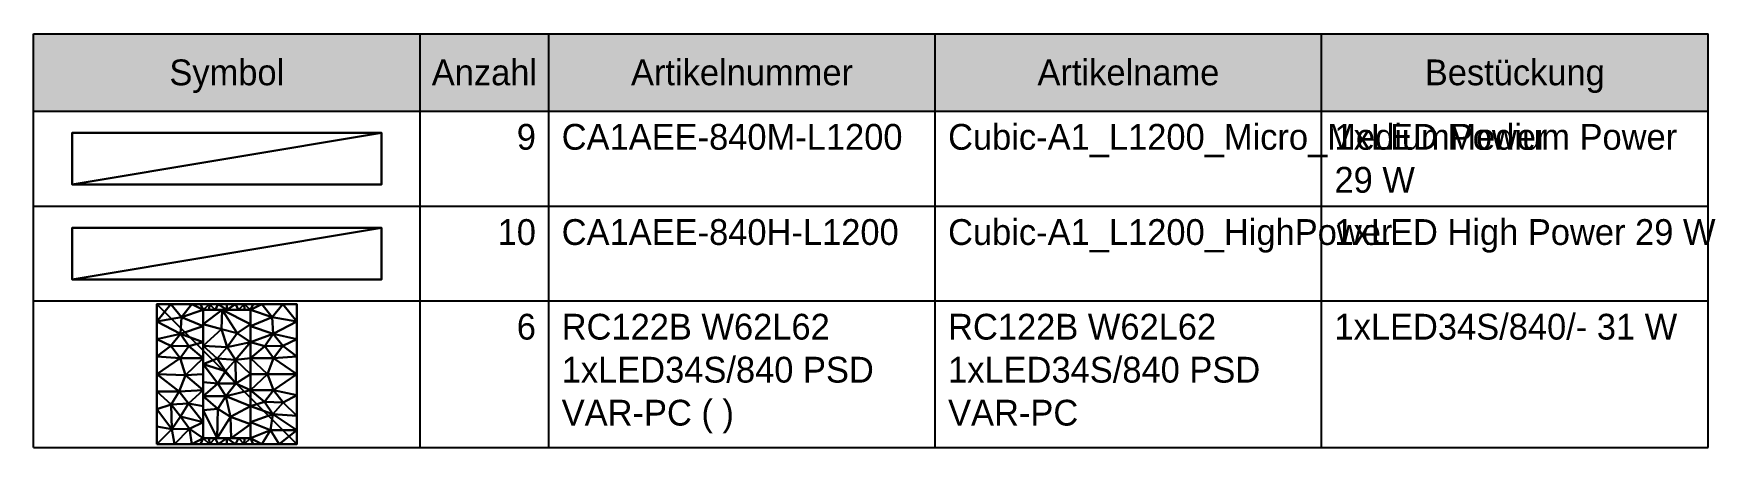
# Model space of a CAD drawing. Extents: x -15.3 to 44, y -4.2 to 20.6.
# Drawn here: x 37.52 to 44.05, y 10.6 to 12.21 of the extents above; entities that cross this region are included whole.
import ezdxf
from ezdxf.enums import TextEntityAlignment as Align

# ---------------------------------------------------------------- set-up
doc = ezdxf.new("R2010")
doc.units = 0
doc.header["$MEASUREMENT"] = 0
doc.layers.add('rexp_Leuchten_3d', color=7, linetype='Continuous')
doc.layers.add('rexp_Stückliste', color=7, linetype='Continuous')

# ---------------------------------------------------------------- blocks, each defined once
blk = doc.blocks.new('rexp_lib_99_3d')
at = {"layer": 'rexp_Leuchten_3d', "color": 9, "true_color": 0xbababa}
mesh = blk.add_polyface(dxfattribs=at)
corners = [(0.105, -0.285), (-0.105, -0.285), (-0.105, 0.285), (0.105, 0.285), (0.311, 0.311), (-0.311, 0.311), (-0.311, -0.311), (0.311, -0.311), (0, 0.311), (0, -0.311), (0.1555, 0.311), (-0.1555, 0.311), (0.1555, -0.311), (-0.1555, -0.311), (0.0777, 0.311), (-0.0777, 0.311), (0.0777, -0.311), (-0.0777, -0.311), (0.1166, 0.311), (-0.1166, 0.311), (0.1166, -0.311), (-0.1166, -0.311), (0, 0.285), (0, -0.285), (-0.0525, -0.285), (0.0525, 0.285), (-0.0525, 0.285), (0.0525, -0.285), (-0.0787, -0.285), (0.0787, 0.285), (-0.0787, 0.285), (0.0787, -0.285), (0.0389, -0.311), (-0.0389, 0.311), (-0.0389, -0.311), (0.0389, 0.311), (-0.311, 0), (-0.105, 0), (-0.105, -0.1425), (-0.105, 0.1425), (-0.311, 0.1555), (0.105, 0), (0.311, 0), (0.311, -0.186), (0.105, 0.1425), (0.311, 0.1555), (0.105, -0.1425), (-0.311, -0.1555), (-0.2125, -0.0777), (-0.208, 0.0712), (0.208, 0.0712), (0.208, -0.0712), (-0.2055, -0.1878), (-0.2061, 0.1786), (0.2061, 0.1786), (0.2052, -0.1773), (-0.311, 0.2332), (-0.2485, 0.311), (0.311, 0.2332), (0.2485, 0.311), (0.2332, -0.311), (0.311, -0.2485), (0.1944, -0.2494), (-0.202, 0.2529), (0.202, 0.2529), (-0.311, -0.0777), (-0.105, -0.0712), (-0.105, 0.0712), (-0.1839, -0.004), (-0.311, 0.0777), (0.105, 0.0712), (0.311, 0.0777), (0.105, -0.0712), (0.1811, 0), (0.311, -0.093), (-0.2471, -0.1352), (-0.171, -0.1304), (-0.105, -0.2138), (-0.2332, -0.311), (0.105, -0.2138), (-0.105, 0.2138), (0.105, 0.2138), (-0.1685, 0.1243), (-0.2494, 0.1257), (0.1685, 0.1243), (0.2494, 0.1257), (0.1678, -0.1233), (0.2504, -0.1254), (-0.1663, -0.2436), (-0.311, -0.2332), (-0.2439, -0.2439)]
mesh.append_faces([[corners[k] for k in face] for face in [(79, 55, 62, 79), (63, 80, 53, 63), (57, 63, 56, 57), (54, 81, 64, 54), (75, 52, 90, 75), (52, 77, 88, 52), (82, 67, 49, 82), (68, 66, 48, 68), (49, 83, 82, 49), (53, 82, 83, 53), (74, 87, 51, 74), (55, 46, 86, 55), (85, 71, 50, 85), (86, 72, 51, 86), (36, 49, 68, 36), (75, 65, 48, 75), (88, 1, 13, 88), (49, 67, 68, 49), (54, 85, 84, 54), (73, 42, 51, 73), (87, 43, 55, 87), (51, 72, 73, 51), (2, 63, 11, 2), (3, 10, 64, 3), (61, 60, 62, 61), (64, 58, 54, 64), (0, 62, 12, 0), (61, 62, 55, 61), (56, 63, 53, 56), (58, 64, 59, 58), (53, 39, 82, 53), (36, 68, 48, 36), (73, 70, 50, 73), (45, 85, 54, 45), (42, 73, 50, 42), (76, 75, 48, 76), (75, 76, 52, 75), (66, 76, 48, 66), (76, 77, 52, 76), (69, 83, 49, 69), (40, 53, 83, 40), (70, 84, 50, 70), (44, 54, 84, 44), (84, 85, 50, 84), (87, 86, 51, 87), (86, 87, 55, 86), (88, 78, 90, 88), (75, 90, 47, 75), (88, 90, 52, 88)]], dxfattribs={"vtx0": -1, "vtx1": -1, "vtx2": -1, "vtx3": -1, "color": 9})
mesh.append_faces([[corners[k] for k in face] for face in [(6, 90, 78, 6), (0, 16, 31, 0), (44, 84, 70, 44), (2, 15, 30, 2), (59, 64, 10, 59), (35, 22, 8, 35), (34, 23, 9, 34), (23, 34, 24, 23), (22, 35, 25, 22), (70, 73, 41, 70), (47, 90, 89, 47), (11, 63, 57, 11), (61, 55, 43, 61), (46, 55, 79, 46), (12, 62, 60, 12), (39, 53, 80, 39), (66, 68, 37, 66), (36, 48, 65, 36), (38, 76, 66, 38), (65, 75, 47, 65), (81, 54, 44, 81), (67, 82, 39, 67), (71, 85, 45, 71), (72, 86, 46, 72), (43, 87, 74, 43), (1, 88, 77, 1), (78, 88, 13, 78)]], dxfattribs={"vtx0": -1, "vtx1": -1, "vtx3": -1, "color": 9})
mesh.append_faces([[corners[k] for k in face] for face in [(3, 18, 10, 3), (1, 21, 13, 1), (2, 19, 15, 2), (0, 20, 16, 0), (3, 14, 18, 3), (2, 11, 19, 2), (0, 12, 20, 0), (1, 17, 21, 1), (25, 35, 14, 25), (24, 34, 17, 24), (17, 28, 24, 17), (14, 29, 25, 14), (22, 33, 8, 22), (23, 32, 9, 23), (17, 1, 28, 17), (14, 3, 29, 14), (15, 26, 30, 15), (16, 27, 31, 16), (27, 16, 32, 27), (26, 15, 33, 26), (83, 69, 40, 83), (53, 40, 56, 53), (68, 67, 37, 68), (49, 36, 69, 49), (73, 72, 41, 73), (51, 42, 74, 51), (62, 0, 79, 62), (63, 2, 80, 63)]], dxfattribs={"vtx0": -1, "vtx2": -1, "vtx3": -1, "color": 9})
mesh.append_faces([[corners[k] for k in face] for face in [(60, 61, 7, 60)]], dxfattribs={"vtx0": -1, "vtx3": -1, "color": 9})
mesh.append_faces([[corners[k] for k in face] for face in [(23, 27, 32, 23), (22, 26, 33, 22), (38, 77, 76, 38), (58, 45, 54, 58), (71, 42, 50, 71), (6, 89, 90, 6), (81, 3, 64, 81)]], dxfattribs={"vtx1": -1, "vtx2": -1, "vtx3": -1, "color": 9})
mesh.append_faces([[corners[k] for k in face] for face in [(59, 4, 58, 59), (56, 5, 57, 56)]], dxfattribs={"vtx2": -1, "vtx3": -1, "color": 9})
mesh = blk.add_polyface(dxfattribs=at)
corners = [(0.311, -0.311), (-0.311, -0.311), (-0.311, 0.311), (0.311, 0.311), (0.311, -0.311), (0.311, 0.311), (-0.311, 0.311), (-0.311, -0.311)]
mesh.append_faces([[corners[k] for k in face] for face in [(7, 4, 6, 7)]], dxfattribs={"vtx1": -1, "vtx3": -1, "color": 9})
mesh.append_faces([[corners[k] for k in face] for face in [(4, 5, 6, 4)]], dxfattribs={"vtx2": -1, "vtx3": -1, "color": 9})
mesh = blk.add_polyface(dxfattribs=at)
corners = [(0.105, 0.285), (-0.105, 0.285), (-0.105, -0.285), (0.105, -0.285), (-0.105, -0.035), (0.105, 0), (0.105, -0.1425), (-0.105, -0.16), (0.02, -0.285), (0.105, -0.2225), (-0.0045, -0.0975), (-0.105, 0.125), (-0.0052, 0.0135), (0.105, 0.1425), (0.0158, -0.1902), (-0.02, 0.285), (-0.105, 0.2225), (-0.0425, -0.285), (-0.105, -0.0975), (0.105, -0.0712), (-0.105, 0.045), (0.105, 0.0712), (-0.0393, -0.1537), (0.105, 0.2225), (-0.0398, -0.0422), (0.04, -0.0417), (0.0012, 0.1196), (-0.0234, 0.2005), (0.0458, 0.1825), (-0.0425, 0.069), (0.0385, 0.0641)]
mesh.append_faces([[corners[k] for k in face] for face in [(22, 18, 10, 22), (25, 24, 12, 25), (25, 10, 24, 25), (17, 7, 22, 17), (14, 9, 8, 14), (14, 22, 10, 14), (24, 20, 12, 24), (26, 27, 28, 26), (16, 15, 27, 16), (30, 12, 29, 30), (6, 14, 10, 6), (17, 22, 14, 17), (18, 24, 10, 18), (29, 11, 26, 29), (25, 30, 5, 25), (12, 20, 29, 12), (25, 12, 30, 25), (19, 10, 25, 19), (28, 15, 23, 28), (11, 27, 26, 11), (26, 28, 13, 26), (15, 28, 27, 15), (30, 29, 26, 30), (13, 30, 26, 13)]], dxfattribs={"vtx0": -1, "vtx1": -1, "vtx2": -1, "vtx3": -1, "color": 9})
mesh.append_faces([[corners[k] for k in face] for face in [(4, 24, 18, 4), (18, 22, 7, 18), (20, 24, 4, 20), (11, 29, 20, 11), (5, 30, 21, 5)]], dxfattribs={"vtx0": -1, "vtx1": -1, "vtx3": -1, "color": 9})
mesh.append_faces([[corners[k] for k in face] for face in [(14, 8, 17, 14), (25, 5, 19, 25), (28, 23, 13, 28), (30, 13, 21, 30)]], dxfattribs={"vtx0": -1, "vtx2": -1, "vtx3": -1, "color": 9})
mesh.append_faces([[corners[k] for k in face] for face in [(8, 9, 3, 8), (15, 16, 1, 15)]], dxfattribs={"vtx0": -1, "vtx3": -1, "color": 9})
mesh.append_faces([[corners[k] for k in face] for face in [(6, 9, 14, 6), (19, 6, 10, 19), (11, 16, 27, 11)]], dxfattribs={"vtx1": -1, "vtx2": -1, "vtx3": -1, "color": 9})
mesh.append_faces([[corners[k] for k in face] for face in [(2, 7, 17, 2)]], dxfattribs={"vtx1": -1, "vtx3": -1, "color": 9})
mesh.append_faces([[corners[k] for k in face] for face in [(15, 0, 23, 15)]], dxfattribs={"vtx2": -1, "vtx3": -1, "color": 9})
blk = doc.blocks.new('rexp_lib_72_3d')
at = {"layer": 'rexp_Leuchten_3d', "color": 9, "true_color": 0xcacaca}
mesh = blk.add_polyface(dxfattribs=at)
corners = [(0.1, -0.6, -0.055), (-0.1, -0.6, -0.055), (-0.1, 0.6, -0.055), (0.1, 0.6, -0.055), (0.1, -0.6), (0.1, 0.6), (-0.1, 0.6), (-0.1, -0.6)]
mesh.append_faces([[corners[k] for k in face] for face in [(0, 2, 3, 0)]], dxfattribs={"vtx0": -1, "vtx3": -1, "color": 9})
mesh.append_faces([[corners[k] for k in face] for face in [(0, 1, 2, 0)]], dxfattribs={"vtx2": -1, "vtx3": -1, "color": 9})
at = {"layer": 'rexp_Leuchten_3d', "color": 253, "true_color": 0xa8a8a8}
mesh = blk.add_polyface(dxfattribs=at)
corners = [(0.1, -0.6, -0.055), (-0.1, -0.6, -0.055), (-0.1, 0.6, -0.055), (0.1, 0.6, -0.055), (0.1, -0.6), (0.1, 0.6), (-0.1, 0.6), (-0.1, -0.6)]
mesh.append_faces([[corners[k] for k in face] for face in [(0, 5, 4, 0), (3, 6, 5, 3), (2, 7, 6, 2), (1, 4, 7, 1)]], dxfattribs={"vtx0": -1, "vtx3": -1, "color": 253})
mesh.append_faces([[corners[k] for k in face] for face in [(7, 4, 6, 7)]], dxfattribs={"vtx1": -1, "vtx3": -1, "color": 253})
mesh.append_faces([[corners[k] for k in face] for face in [(4, 5, 6, 4), (0, 3, 5, 0), (3, 2, 6, 3), (2, 1, 7, 2), (1, 0, 4, 1)]], dxfattribs={"vtx2": -1, "vtx3": -1, "color": 253})
blk = doc.blocks.new('rexp_lib_69_3d')
at = {"layer": 'rexp_Leuchten_3d', "color": 9, "true_color": 0xcacaca}
mesh = blk.add_polyface(dxfattribs=at)
corners = [(0.1, -0.6, -0.055), (-0.1, -0.6, -0.055), (-0.1, 0.6, -0.055), (0.1, 0.6, -0.055), (0.1, -0.6), (0.1, 0.6), (-0.1, 0.6), (-0.1, -0.6)]
mesh.append_faces([[corners[k] for k in face] for face in [(0, 2, 3, 0)]], dxfattribs={"vtx0": -1, "vtx3": -1, "color": 9})
mesh.append_faces([[corners[k] for k in face] for face in [(0, 1, 2, 0)]], dxfattribs={"vtx2": -1, "vtx3": -1, "color": 9})
at = {"layer": 'rexp_Leuchten_3d', "color": 253, "true_color": 0xa8a8a8}
mesh = blk.add_polyface(dxfattribs=at)
corners = [(0.1, -0.6, -0.055), (-0.1, -0.6, -0.055), (-0.1, 0.6, -0.055), (0.1, 0.6, -0.055), (0.1, -0.6), (0.1, 0.6), (-0.1, 0.6), (-0.1, -0.6)]
mesh.append_faces([[corners[k] for k in face] for face in [(0, 5, 4, 0), (3, 6, 5, 3), (2, 7, 6, 2), (1, 4, 7, 1)]], dxfattribs={"vtx0": -1, "vtx3": -1, "color": 253})
mesh.append_faces([[corners[k] for k in face] for face in [(7, 4, 6, 7)]], dxfattribs={"vtx1": -1, "vtx3": -1, "color": 253})
mesh.append_faces([[corners[k] for k in face] for face in [(4, 5, 6, 4), (0, 3, 5, 0), (3, 2, 6, 3), (2, 1, 7, 2), (1, 0, 4, 1)]], dxfattribs={"vtx2": -1, "vtx3": -1, "color": 253})
blk = doc.blocks.new('rexp_partlist')
at = {"layer": 'rexp_Stückliste', "true_color": 0x646464}
blk.add_hatch(color=251, dxfattribs=at).paths.add_polyline_path([(0, 1.3041), (6.5, 1.3041), (6.5, 1.6041), (0, 1.6041)])
at = {"layer": 'rexp_Stückliste', "color": 7}
for p, q in [((0, 1.6041), (6.5, 1.6041)), ((0, 0), (0, 1.6041)), ((1.5, 0), (1.5, 1.6041)), ((2, 0), (2, 1.6041)), ((3.5, 0), (3.5, 1.6041)), ((5, 0), (5, 1.6041)), ((6.5, 0), (6.5, 1.6041)), ((0, 1.3041), (6.5, 1.3041)), ((0, 0.9349), (6.5, 0.9349)), ((0, 0.5678), (6.5, 0.5678)), ((0, 0), (6.5, 0))]:
    blk.add_line(p, q, dxfattribs=at)
at = {"layer": 'rexp_Stückliste', "rotation": 90}
for name, p in [('rexp_lib_69_3d', (0.75, 1.1195)), ('rexp_lib_72_3d', (0.75, 0.7514))]:
    blk.add_blockref(name, p, dxfattribs=at)
at = {"layer": 'rexp_Stückliste', "xscale": 0.8727476568182764, "yscale": 0.8727476568182764, "zscale": 0.8727476568182764}
blk.add_blockref('rexp_lib_99_3d', (0.75, 0.2839), dxfattribs=at)
at = {"layer": 'rexp_Stückliste', "color": 7, "true_color": 0xffffff}
for s, p in [('Symbol', (0.75, 1.4041)), ('Anzahl', (1.75, 1.4041)), ('Artikelnummer', (2.75, 1.4041)), ('Artikelname', (4.25, 1.4041)), ('Bestückung', (5.75, 1.4041))]:
    blk.add_text(s, height=0.1, dxfattribs=at).set_placement(p, align=Align.CENTER)
for s, p in [('9', (1.95, 1.1541)), ('10', (1.95, 0.7849)), ('6', (1.95, 0.4178))]:
    blk.add_text(s, height=0.1, dxfattribs=at).set_placement(p, align=Align.RIGHT)
at = {"layer": 'rexp_Stückliste', "color": 7, "true_color": 0xffffff, "char_height": 0.1, "width": 1.45, "attachment_point": 1}
for s, insert in [('CA1AEE-840M-L1200', (2.05, 1.2541)), ('Cubic-A1_L1200_Micro_MediumPower', (3.55, 1.2541)), ('1xLED Medium Power 29 W', (5.05, 1.2541)), ('CA1AEE-840H-L1200', (2.05, 0.8849)), ('Cubic-A1_L1200_HighPower', (3.55, 0.8849)), ('1xLED High Power 29 W', (5.05, 0.8849)), ('1xLED34S/840/- 31 W', (5.05, 0.5178)), ('RC122B W62L62 1xLED34S/840 PSD VAR-PC ( )', (2.05, 0.5178)), ('RC122B W62L62 1xLED34S/840 PSD VAR-PC', (3.55, 0.5178))]:
    blk.add_mtext(s, dxfattribs=dict(at, insert=insert))

msp = doc.modelspace()

# ---------------------------------------------------------------- block references
at = {"layer": 'rexp_Stückliste'}
msp.add_blockref('rexp_partlist', (37.5171, 10.6042), dxfattribs=at)

doc.saveas('drawing.dxf')
